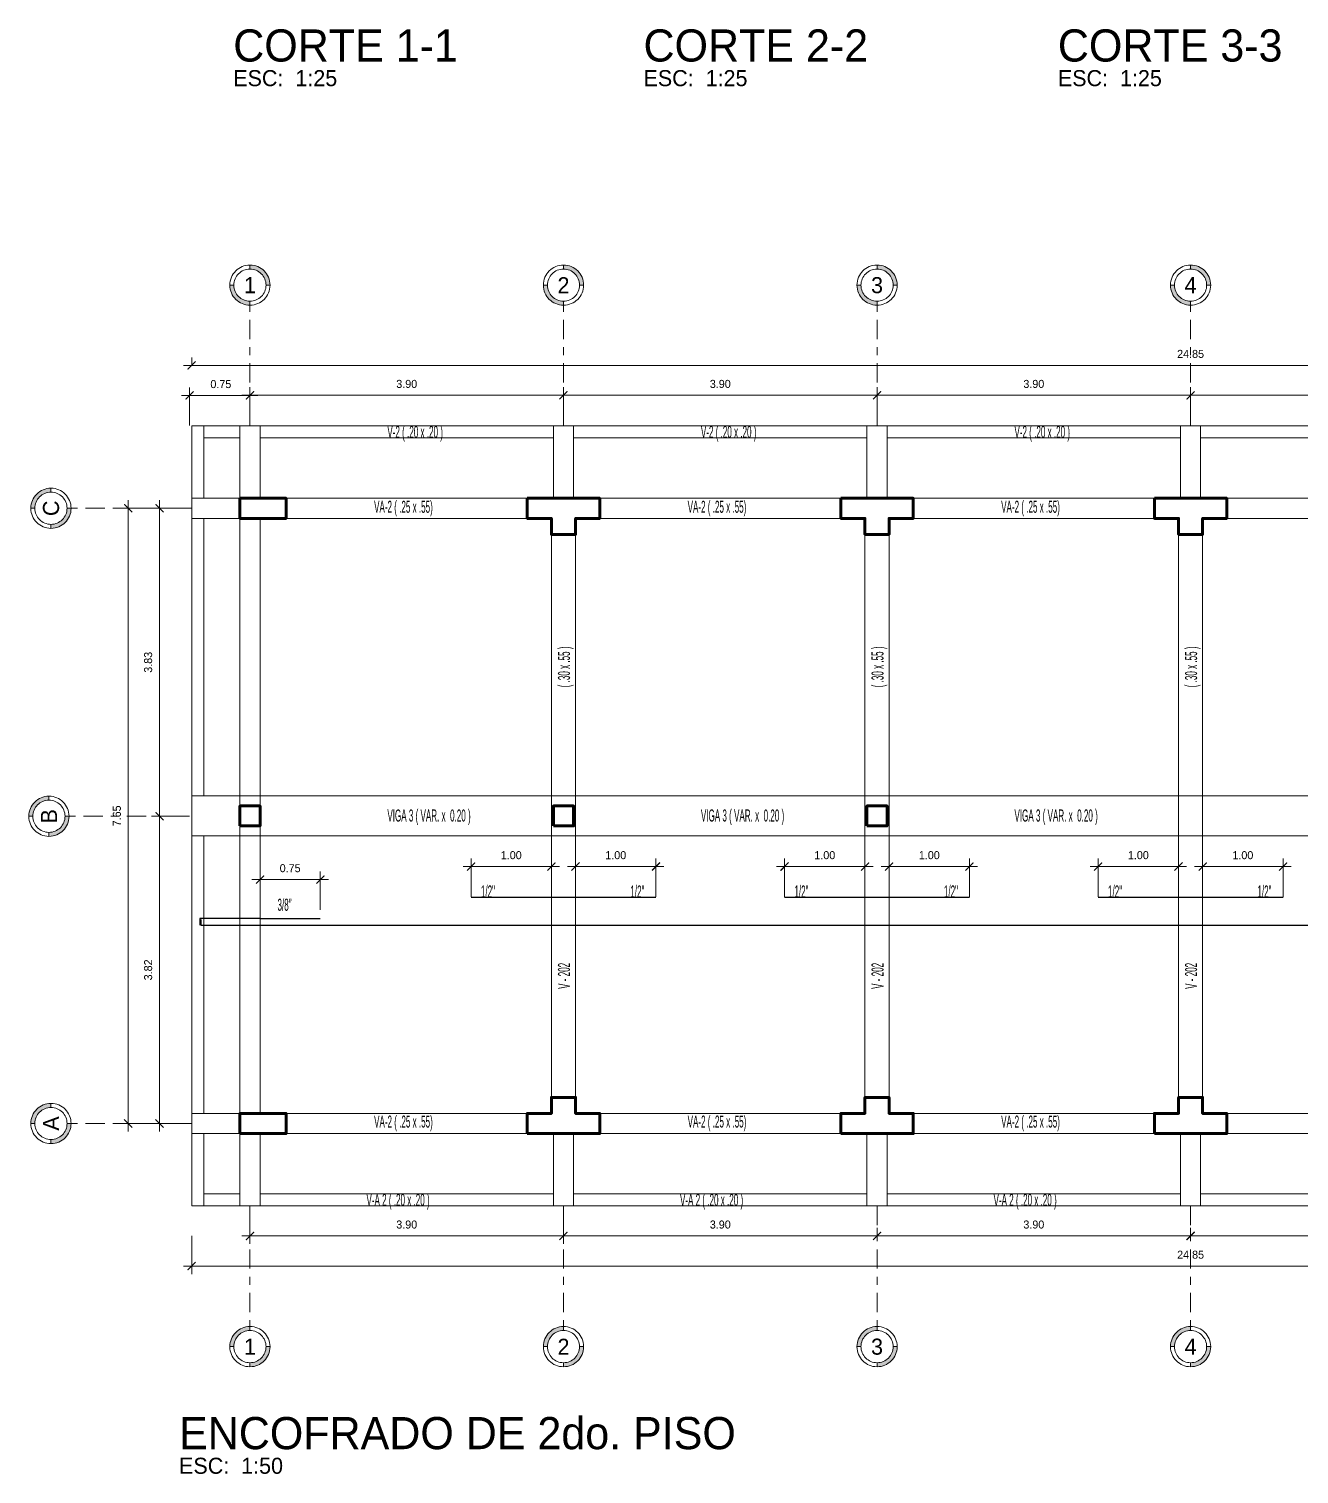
# Model space of a CAD drawing. Header units: millimetres. Extents: x 84 to 2740, y 103 to 1679.
# Drawn here: x 131 to 146.8, y 102.63 to 120.6 of the extents above; entities that cross this region are included whole.
import ezdxf
from ezdxf.enums import TextEntityAlignment as Align

# ---------------------------------------------------------------- set-up
doc = ezdxf.new("R2010")
doc.units = ezdxf.units.MM
doc.linetypes.add('ACAD_ISO04W100', pattern=[30, 24, -3, 0, -3])
for name, color, linetype, lineweight in [('A-ANOTACIONES', 212, 'Continuous', 5), ('A-BURBUJA DE VANOS', 32, 'Continuous', 5), ('A-COTAS EXTERIORES', 30, 'Continuous', 5), ('A-EJES', 144, 'ACAD_ISO04W100', 5), ('A-TEXTO', 24, 'Continuous', 5), ('E-COLUMNAS', 130, 'Continuous', 60), ('E-EMPALME', 160, 'Continuous', 30), ('E-VIGAS', 221, 'Continuous', 5)]:
    doc.layers.add(name, color=color, linetype=linetype, lineweight=lineweight)
doc.styles.add('ROYER', font='')
doc.styles.get('ROYER').set_extended_font_data('Bahnschrift Light')
doc.dimstyles.new('ROYER_50_PLANTA', dxfattribs={"dimtxt": 0.1, "dimasz": 0.1, "dimexe": 0.1, "dimexo": 0, "dimgap": 0.09, "dimtad": 1, "dimzin": 0, "dimdsep": 46, "dimtxsty": 'ROYER', "dimblk": 'ARCHTICK', "dimcen": 0.09, "dimdle": 0.1, "dimclrd": 256, "dimclre": 256, "dimadec": 0, "dimazin": 0, "dimtfac": 1, "dimtix": 1, "dimtofl": 0, "dimtmove": 0, "dimatfit": 3, "dimfxl": 0.375, "dimfxlon": 1, "dimtolj": 1, "dimtzin": 0, "dimlwd": -1, "dimlwe": -1, "dimarcsym": 0})

# ---------------------------------------------------------------- blocks, each defined once
blk = doc.blocks.new('NOMBRE DE PLANO')
at = {"layer": 'A-BURBUJA DE VANOS', "style": 'ROYER'}
for tag, p, height in [('NOMBRE', (0, 0), 0.4), ('ESCALA', (0, -0.306), 0.2)]:
    blk.add_attdef(tag, p, '', height=height, dxfattribs=at)
blk = doc.blocks.new('COLUMNAS ESTRUCTURALES')
at = {"layer": 'E-COLUMNAS'}
for points in [[(0, 0), (0.575, 0), (0.575, -0.25), (0, -0.25)], [(3.575, 0), (4.475, 0), (4.475, -0.25), (4.175, -0.25), (4.175, -0.45), (3.875, -0.45), (3.875, -0.25), (3.575, -0.25)], [(7.475, 0), (8.375, 0), (8.375, -0.25), (8.075, -0.25), (8.075, -0.45), (7.775, -0.45), (7.775, -0.25), (7.475, -0.25)], [(11.375, 0), (12.275, 0), (12.275, -0.25), (11.975, -0.25), (11.975, -0.45), (11.675, -0.45), (11.675, -0.25), (11.375, -0.25)], [(19.175, 0), (20.075, 0), (20.075, -0.25), (19.775, -0.25), (19.775, -0.45), (19.475, -0.45), (19.475, -0.25), (19.175, -0.25)], [(23.65, 0), (23.075, 0), (23.075, -0.25), (23.65, -0.25)], [(15.275, 0), (16.175, 0), (16.175, -0.25), (15.875, -0.25), (15.875, -0.45), (15.575, -0.45), (15.575, -0.25), (15.275, -0.25)], [(3.575, -7.9), (4.475, -7.9), (4.475, -7.65), (4.175, -7.65), (4.175, -7.45), (3.875, -7.45), (3.875, -7.65), (3.575, -7.65)], [(7.475, -7.9), (8.375, -7.9), (8.375, -7.65), (8.075, -7.65), (8.075, -7.45), (7.775, -7.45), (7.775, -7.65), (7.475, -7.65)], [(11.375, -7.9), (12.275, -7.9), (12.275, -7.65), (11.975, -7.65), (11.975, -7.45), (11.675, -7.45), (11.675, -7.65), (11.375, -7.65)], [(15.275, -7.9), (16.175, -7.9), (16.175, -7.65), (15.875, -7.65), (15.875, -7.45), (15.575, -7.45), (15.575, -7.65), (15.275, -7.65)], [(19.175, -7.9), (20.075, -7.9), (20.075, -7.65), (19.775, -7.65), (19.775, -7.45), (19.475, -7.45), (19.475, -7.65), (19.175, -7.65)], [(0, -7.9), (0.575, -7.9), (0.575, -7.65), (0, -7.65)], [(23.65, -7.9), (23.075, -7.9), (23.075, -7.65), (23.65, -7.65)]]:
    blk.add_lwpolyline(points, close=True, dxfattribs=at)
blk = doc.blocks.new('*U221')
at = {"layer": 'A-EJES'}
h = blk.add_hatch(color=256, dxfattribs=at)
h.dxf.hatch_style = 1
h.paths.add_polyline_path([(0.2, 1.75), (0.25, 1.75, 0.414214), (0, 2), (0, 1.95, -0.414214)], flags=17)
h.paths.add_polyline_path([(0, 1.5), (0, 1.55, -0.414214), (-0.2, 1.75), (-0.25, 1.75, 0.414214)])
h = blk.add_hatch(color=256, dxfattribs=at)
h.dxf.hatch_style = 1
h.paths.add_polyline_path([(0, -11.65), (0, -11.7, 0.414214), (0.25, -11.45), (0.2, -11.45, -0.414214)], flags=17)
h.paths.add_polyline_path([(-0.25, -11.45), (-0.2, -11.45, -0.414214), (0, -11.25), (0, -11.2, 0.414214)])
for p, q in [((0, 1.95), (0, 2)), ((-0.25, 1.75), (-0.2, 1.75)), ((0.2, 1.75), (0.25, 1.75)), ((0, 1.5), (0, 1.55)), ((0, -11.2), (0, -11.25)), ((-0.25, -11.45), (-0.2, -11.45)), ((0.2, -11.45), (0.25, -11.45)), ((0, -11.65), (0, -11.7))]:
    blk.add_line(p, q, dxfattribs=at)
at = {"layer": 'A-EJES', "ltscale": 0.01}
for p, q in [((0, 0), (0, 1.5)), ((0, -9.7), (0, -11.2))]:
    blk.add_line(p, q, dxfattribs=at)
at = {"layer": 'A-EJES'}
for centre, radius in [((0, 1.75), 0.25), ((0, 1.75), 0.2), ((0, -11.45), 0.25), ((0, -11.45), 0.2)]:
    blk.add_circle(centre, radius, dxfattribs=at)
at = {"layer": 'A-EJES', "style": 'ROYER'}
for tag, p in [('EJE1', (0, 1.75)), ('EJE2', (0, -11.45))]:
    blk.add_attdef(tag, text='', height=0.2, dxfattribs=at).set_placement(p, align=Align.MIDDLE)
blk = doc.blocks.new('*U26')
at = {"layer": 'A-EJES'}
h = blk.add_hatch(color=256, dxfattribs=at)
h.dxf.hatch_style = 1
h.paths.add_polyline_path([(0.2, 1.75), (0.25, 1.75, 0.414214), (0, 2), (0, 1.95, -0.414214)], flags=17)
h.paths.add_polyline_path([(0, 1.5), (0, 1.55, -0.414214), (-0.2, 1.75), (-0.25, 1.75, 0.414214)])
h = blk.add_hatch(color=256, dxfattribs=at)
h.dxf.hatch_style = 1
h.paths.add_polyline_path([(0, -26.8), (0, -26.85, 0.414214), (0.25, -26.6), (0.2, -26.6, -0.414214)], flags=17)
h.paths.add_polyline_path([(-0.25, -26.6), (-0.2, -26.6, -0.414214), (0, -26.4), (0, -26.35, 0.414214)])
for p, q in [((0, 1.95), (0, 2)), ((-0.25, 1.75), (-0.2, 1.75)), ((0.2, 1.75), (0.25, 1.75)), ((0, 1.5), (0, 1.55)), ((0, -26.35), (0, -26.4)), ((-0.25, -26.6), (-0.2, -26.6)), ((0.2, -26.6), (0.25, -26.6)), ((0, -26.8), (0, -26.85))]:
    blk.add_line(p, q, dxfattribs=at)
at = {"layer": 'A-EJES', "ltscale": 0.01}
for p, q in [((0, 0), (0, 1.5)), ((0, -24.85), (0, -26.35))]:
    blk.add_line(p, q, dxfattribs=at)
at = {"layer": 'A-EJES'}
for centre, radius in [((0, 1.75), 0.25), ((0, 1.75), 0.2), ((0, -26.6), 0.25), ((0, -26.6), 0.2)]:
    blk.add_circle(centre, radius, dxfattribs=at)
at = {"layer": 'A-EJES', "style": 'ROYER'}
for tag, p in [('EJE1', (0, 1.75)), ('EJE2', (0, -26.6))]:
    blk.add_attdef(tag, text='', height=0.2, dxfattribs=at).set_placement(p, align=Align.MIDDLE)
blk = doc.blocks.new('_ArchTick')
at = {"color": 0, "linetype": 'ByBlock', "const_width": 0.15}
blk.add_lwpolyline([(-0.5, -0.5), (0.5, 0.5)], dxfattribs=at)
blk = doc.blocks.new('*D203')
at = {"layer": 'A-COTAS EXTERIORES', "transparency": 16777216}
for p, q in [((141.551, 115.672), (141.551, 116.147)), ((145.451, 115.672), (145.451, 116.147)), ((141.451, 116.047), (145.551, 116.047))]:
    blk.add_line(p, q, dxfattribs=at)
at = {"layer": 'Defpoints', "color": 0, "transparency": 16777216}
for p in [(145.451, 116.047), (141.551, 115.667), (145.451, 115.667)]:
    blk.add_point(p, dxfattribs=at)
at = {"layer": 'A-COTAS EXTERIORES', "transparency": 16777216, "xscale": 0.1, "yscale": 0.1, "zscale": 0.1, "rotation": 180}
blk.add_blockref('_ArchTick', (141.551, 116.047), dxfattribs=at)
at = {"layer": 'A-COTAS EXTERIORES', "transparency": 16777216, "xscale": 0.1, "yscale": 0.1, "zscale": 0.1}
blk.add_blockref('_ArchTick', (145.451, 116.047), dxfattribs=at)
at = {"layer": 'A-COTAS EXTERIORES', "color": 0, "transparency": 16777216, "insert": (143.501, 116.188), "char_height": 0.1, "attachment_point": 5, "style": 'ROYER'}
blk.add_mtext('\\A1;3.90', dxfattribs=at)
blk = doc.blocks.new('*D204')
at = {"layer": 'A-COTAS EXTERIORES', "transparency": 16777216}
for p, q in [((145.451, 115.672), (145.451, 116.147)), ((149.351, 115.672), (149.351, 116.147)), ((145.351, 116.047), (149.451, 116.047))]:
    blk.add_line(p, q, dxfattribs=at)
at = {"layer": 'Defpoints', "color": 0, "transparency": 16777216}
for p in [(149.351, 116.047), (145.451, 115.667), (149.351, 115.667)]:
    blk.add_point(p, dxfattribs=at)
at = {"layer": 'A-COTAS EXTERIORES', "transparency": 16777216, "xscale": 0.1, "yscale": 0.1, "zscale": 0.1, "rotation": 180}
blk.add_blockref('_ArchTick', (145.451, 116.047), dxfattribs=at)
at = {"layer": 'A-COTAS EXTERIORES', "transparency": 16777216, "xscale": 0.1, "yscale": 0.1, "zscale": 0.1}
blk.add_blockref('_ArchTick', (149.351, 116.047), dxfattribs=at)
at = {"layer": 'A-COTAS EXTERIORES', "color": 0, "transparency": 16777216, "insert": (147.401, 116.188), "char_height": 0.1, "attachment_point": 5, "style": 'ROYER'}
blk.add_mtext('\\A1;3.90', dxfattribs=at)
blk = doc.blocks.new('*D207')
at = {"layer": 'A-COTAS EXTERIORES', "transparency": 16777216}
for p, q in [((133.026, 116.419), (133.026, 116.519)), ((157.876, 116.419), (157.876, 116.519)), ((132.926, 116.419), (157.976, 116.419))]:
    blk.add_line(p, q, dxfattribs=at)
at = {"layer": 'Defpoints', "color": 0, "transparency": 16777216}
for p in [(133.026, 116.419), (157.876, 116.419), (157.876, 116.419)]:
    blk.add_point(p, dxfattribs=at)
at = {"layer": 'A-COTAS EXTERIORES', "transparency": 16777216, "xscale": 0.1, "yscale": 0.1, "zscale": 0.1, "rotation": 180}
blk.add_blockref('_ArchTick', (133.026, 116.419), dxfattribs=at)
at = {"layer": 'A-COTAS EXTERIORES', "transparency": 16777216, "xscale": 0.1, "yscale": 0.1, "zscale": 0.1}
blk.add_blockref('_ArchTick', (157.876, 116.419), dxfattribs=at)
at = {"layer": 'A-COTAS EXTERIORES', "color": 0, "transparency": 16777216, "insert": (145.451, 116.561), "char_height": 0.1, "attachment_point": 5, "style": 'ROYER'}
blk.add_mtext('\\A1;24.85', dxfattribs=at)
blk = doc.blocks.new('*D208')
at = {"layer": 'A-COTAS EXTERIORES', "transparency": 16777216}
for p, q in [((133.001, 115.673), (133.001, 116.145)), ((133.751, 115.671), (133.751, 116.145)), ((133.851, 116.045), (132.901, 116.045))]:
    blk.add_line(p, q, dxfattribs=at)
at = {"layer": 'Defpoints', "color": 0, "transparency": 16777216}
for p in [(133.001, 116.045), (133.001, 115.673), (133.751, 115.671)]:
    blk.add_point(p, dxfattribs=at)
at = {"layer": 'A-COTAS EXTERIORES', "transparency": 16777216, "xscale": 0.1, "yscale": 0.1, "zscale": 0.1, "rotation": 180}
blk.add_blockref('_ArchTick', (133.001, 116.045), dxfattribs=at)
at = {"layer": 'A-COTAS EXTERIORES', "transparency": 16777216, "xscale": 0.1, "yscale": 0.1, "zscale": 0.1}
blk.add_blockref('_ArchTick', (133.751, 116.045), dxfattribs=at)
at = {"layer": 'A-COTAS EXTERIORES', "color": 0, "transparency": 16777216, "insert": (133.389, 116.186), "char_height": 0.1, "attachment_point": 5, "style": 'ROYER'}
blk.add_mtext('\\A1;0.75', dxfattribs=at)
blk = doc.blocks.new('*D210')
at = {"layer": 'A-COTAS EXTERIORES', "transparency": 16777216}
for p, q in [((133.751, 105.967), (133.751, 105.494)), ((137.651, 105.967), (137.651, 105.494)), ((133.651, 105.594), (137.751, 105.594))]:
    blk.add_line(p, q, dxfattribs=at)
at = {"layer": 'Defpoints', "color": 0, "transparency": 16777216}
for p in [(133.751, 105.967), (137.651, 105.967), (137.651, 105.594)]:
    blk.add_point(p, dxfattribs=at)
at = {"layer": 'A-COTAS EXTERIORES', "transparency": 16777216, "xscale": 0.1, "yscale": 0.1, "zscale": 0.1, "rotation": 180}
blk.add_blockref('_ArchTick', (133.751, 105.594), dxfattribs=at)
at = {"layer": 'A-COTAS EXTERIORES', "transparency": 16777216, "xscale": 0.1, "yscale": 0.1, "zscale": 0.1}
blk.add_blockref('_ArchTick', (137.651, 105.594), dxfattribs=at)
at = {"layer": 'A-COTAS EXTERIORES', "color": 0, "transparency": 16777216, "insert": (135.701, 105.735), "char_height": 0.1, "attachment_point": 5, "style": 'ROYER'}
blk.add_mtext('\\A1;3.90', dxfattribs=at)
blk = doc.blocks.new('*D211')
at = {"layer": 'A-COTAS EXTERIORES', "transparency": 16777216}
for p, q in [((137.651, 105.967), (137.651, 105.494)), ((141.551, 105.594), (141.551, 105.694)), ((137.551, 105.594), (141.651, 105.594))]:
    blk.add_line(p, q, dxfattribs=at)
at = {"layer": 'Defpoints', "color": 0, "transparency": 16777216}
for p in [(137.651, 105.967), (141.551, 105.594), (141.551, 105.594)]:
    blk.add_point(p, dxfattribs=at)
at = {"layer": 'A-COTAS EXTERIORES', "transparency": 16777216, "xscale": 0.1, "yscale": 0.1, "zscale": 0.1, "rotation": 180}
blk.add_blockref('_ArchTick', (137.651, 105.594), dxfattribs=at)
at = {"layer": 'A-COTAS EXTERIORES', "transparency": 16777216, "xscale": 0.1, "yscale": 0.1, "zscale": 0.1}
blk.add_blockref('_ArchTick', (141.551, 105.594), dxfattribs=at)
at = {"layer": 'A-COTAS EXTERIORES', "color": 0, "transparency": 16777216, "insert": (139.601, 105.735), "char_height": 0.1, "attachment_point": 5, "style": 'ROYER'}
blk.add_mtext('\\A1;3.90', dxfattribs=at)
blk = doc.blocks.new('*D212')
at = {"layer": 'A-COTAS EXTERIORES', "transparency": 16777216}
for p, q in [((141.551, 105.594), (141.551, 105.694)), ((145.451, 105.594), (145.451, 105.694)), ((141.451, 105.594), (145.551, 105.594))]:
    blk.add_line(p, q, dxfattribs=at)
at = {"layer": 'Defpoints', "color": 0, "transparency": 16777216}
for p in [(141.551, 105.594), (145.451, 105.594), (145.451, 105.594)]:
    blk.add_point(p, dxfattribs=at)
at = {"layer": 'A-COTAS EXTERIORES', "transparency": 16777216, "xscale": 0.1, "yscale": 0.1, "zscale": 0.1, "rotation": 180}
blk.add_blockref('_ArchTick', (141.551, 105.594), dxfattribs=at)
at = {"layer": 'A-COTAS EXTERIORES', "transparency": 16777216, "xscale": 0.1, "yscale": 0.1, "zscale": 0.1}
blk.add_blockref('_ArchTick', (145.451, 105.594), dxfattribs=at)
at = {"layer": 'A-COTAS EXTERIORES', "color": 0, "transparency": 16777216, "insert": (143.501, 105.735), "char_height": 0.1, "attachment_point": 5, "style": 'ROYER'}
blk.add_mtext('\\A1;3.90', dxfattribs=at)
blk = doc.blocks.new('*D213')
at = {"layer": 'A-COTAS EXTERIORES', "transparency": 16777216}
for p, q in [((145.451, 105.594), (145.451, 105.694)), ((149.351, 105.594), (149.351, 105.694)), ((145.351, 105.594), (149.451, 105.594))]:
    blk.add_line(p, q, dxfattribs=at)
at = {"layer": 'Defpoints', "color": 0, "transparency": 16777216}
for p in [(145.451, 105.594), (149.351, 105.594), (149.351, 105.594)]:
    blk.add_point(p, dxfattribs=at)
at = {"layer": 'A-COTAS EXTERIORES', "transparency": 16777216, "xscale": 0.1, "yscale": 0.1, "zscale": 0.1, "rotation": 180}
blk.add_blockref('_ArchTick', (145.451, 105.594), dxfattribs=at)
at = {"layer": 'A-COTAS EXTERIORES', "transparency": 16777216, "xscale": 0.1, "yscale": 0.1, "zscale": 0.1}
blk.add_blockref('_ArchTick', (149.351, 105.594), dxfattribs=at)
at = {"layer": 'A-COTAS EXTERIORES', "color": 0, "transparency": 16777216, "insert": (147.401, 105.735), "char_height": 0.1, "attachment_point": 5, "style": 'ROYER'}
blk.add_mtext('\\A1;3.90', dxfattribs=at)
blk = doc.blocks.new('*D216')
at = {"layer": 'A-COTAS EXTERIORES', "transparency": 16777216}
for p, q in [((133.026, 105.594), (133.026, 105.119)), ((157.876, 105.594), (157.876, 105.119)), ((132.926, 105.219), (157.976, 105.219))]:
    blk.add_line(p, q, dxfattribs=at)
at = {"layer": 'Defpoints', "color": 0, "transparency": 16777216}
for p in [(133.026, 106.344), (157.876, 106.344), (157.876, 105.219)]:
    blk.add_point(p, dxfattribs=at)
at = {"layer": 'A-COTAS EXTERIORES', "transparency": 16777216, "xscale": 0.1, "yscale": 0.1, "zscale": 0.1, "rotation": 180}
blk.add_blockref('_ArchTick', (133.026, 105.219), dxfattribs=at)
at = {"layer": 'A-COTAS EXTERIORES', "transparency": 16777216, "xscale": 0.1, "yscale": 0.1, "zscale": 0.1}
blk.add_blockref('_ArchTick', (157.876, 105.219), dxfattribs=at)
at = {"layer": 'A-COTAS EXTERIORES', "color": 0, "transparency": 16777216, "insert": (145.451, 105.36), "char_height": 0.1, "attachment_point": 5, "style": 'ROYER'}
blk.add_mtext('\\A1;24.85', dxfattribs=at)
blk = doc.blocks.new('*D217')
at = {"layer": 'A-COTAS EXTERIORES', "transparency": 16777216}
for p, q in [((132.236, 114.742), (132.236, 106.892)), ((132.611, 114.642), (132.136, 114.642)), ((132.611, 106.992), (132.136, 106.992))]:
    blk.add_line(p, q, dxfattribs=at)
at = {"layer": 'Defpoints', "color": 0, "transparency": 16777216}
for p in [(133.026, 114.642), (132.236, 106.992), (133.026, 106.992)]:
    blk.add_point(p, dxfattribs=at)
at = {"layer": 'A-COTAS EXTERIORES', "transparency": 16777216, "xscale": 0.1, "yscale": 0.1, "zscale": 0.1}
for p, rotation in [((132.236, 114.642), 90), ((132.236, 106.992), 270)]:
    blk.add_blockref('_ArchTick', p, dxfattribs=dict(at, rotation=rotation))
at = {"layer": 'A-COTAS EXTERIORES', "color": 0, "transparency": 16777216, "insert": (132.096, 110.817), "char_height": 0.1, "attachment_point": 5, "rotation": 90, "style": 'ROYER'}
blk.add_mtext('\\A1;7.65', dxfattribs=at)
blk = doc.blocks.new('*D218')
at = {"layer": 'A-COTAS EXTERIORES', "transparency": 16777216}
for p, q in [((132.626, 114.742), (132.626, 110.712)), ((133.001, 114.642), (132.526, 114.642)), ((133.001, 110.812), (132.526, 110.812))]:
    blk.add_line(p, q, dxfattribs=at)
at = {"layer": 'Defpoints', "color": 0, "transparency": 16777216}
for p in [(133.914, 114.642), (132.626, 110.812), (133.001, 110.812)]:
    blk.add_point(p, dxfattribs=at)
at = {"layer": 'A-COTAS EXTERIORES', "transparency": 16777216, "xscale": 0.1, "yscale": 0.1, "zscale": 0.1}
for p, rotation in [((132.626, 114.642), 90), ((132.626, 110.812), 270)]:
    blk.add_blockref('_ArchTick', p, dxfattribs=dict(at, rotation=rotation))
at = {"layer": 'A-COTAS EXTERIORES', "color": 0, "transparency": 16777216, "insert": (132.485, 112.727), "char_height": 0.1, "attachment_point": 5, "rotation": 90, "style": 'ROYER'}
blk.add_mtext('\\A1;3.83', dxfattribs=at)
blk = doc.blocks.new('*D219')
at = {"layer": 'A-COTAS EXTERIORES', "transparency": 16777216}
for p, q in [((137.651, 115.672), (137.651, 116.147)), ((141.551, 115.672), (141.551, 116.147)), ((137.551, 116.047), (141.651, 116.047))]:
    blk.add_line(p, q, dxfattribs=at)
at = {"layer": 'Defpoints', "color": 0, "transparency": 16777216}
for p in [(141.551, 116.047), (137.651, 115.667), (141.551, 115.667)]:
    blk.add_point(p, dxfattribs=at)
at = {"layer": 'A-COTAS EXTERIORES', "transparency": 16777216, "xscale": 0.1, "yscale": 0.1, "zscale": 0.1, "rotation": 180}
blk.add_blockref('_ArchTick', (137.651, 116.047), dxfattribs=at)
at = {"layer": 'A-COTAS EXTERIORES', "transparency": 16777216, "xscale": 0.1, "yscale": 0.1, "zscale": 0.1}
blk.add_blockref('_ArchTick', (141.551, 116.047), dxfattribs=at)
at = {"layer": 'A-COTAS EXTERIORES', "color": 0, "transparency": 16777216, "insert": (139.601, 116.188), "char_height": 0.1, "attachment_point": 5, "style": 'ROYER'}
blk.add_mtext('\\A1;3.90', dxfattribs=at)
blk = doc.blocks.new('*D220')
at = {"layer": 'A-COTAS EXTERIORES', "transparency": 16777216}
for p, q in [((133.751, 115.672), (133.751, 116.147)), ((137.651, 115.672), (137.651, 116.147)), ((133.651, 116.047), (137.751, 116.047))]:
    blk.add_line(p, q, dxfattribs=at)
at = {"layer": 'Defpoints', "color": 0, "transparency": 16777216}
for p in [(137.651, 116.047), (133.751, 115.667), (137.651, 115.667)]:
    blk.add_point(p, dxfattribs=at)
at = {"layer": 'A-COTAS EXTERIORES', "transparency": 16777216, "xscale": 0.1, "yscale": 0.1, "zscale": 0.1, "rotation": 180}
blk.add_blockref('_ArchTick', (133.751, 116.047), dxfattribs=at)
at = {"layer": 'A-COTAS EXTERIORES', "transparency": 16777216, "xscale": 0.1, "yscale": 0.1, "zscale": 0.1}
blk.add_blockref('_ArchTick', (137.651, 116.047), dxfattribs=at)
at = {"layer": 'A-COTAS EXTERIORES', "color": 0, "transparency": 16777216, "insert": (135.701, 116.188), "char_height": 0.1, "attachment_point": 5, "style": 'ROYER'}
blk.add_mtext('\\A1;3.90', dxfattribs=at)
blk = doc.blocks.new('VIGAS_ESTRUCTURALES')
at = {"layer": 'E-VIGAS', "style": 'ROYER', "width": 0.5}
blk.add_attdef('VIGAS', (-0.141, -0.074), '', height=0.15, dxfattribs=at)
blk = doc.blocks.new('*D223')
at = {"layer": 'A-COTAS EXTERIORES', "transparency": 16777216}
for p, q in [((132.626, 110.912), (132.626, 106.892)), ((133.001, 110.812), (132.526, 110.812)), ((133.001, 106.992), (132.526, 106.992))]:
    blk.add_line(p, q, dxfattribs=at)
at = {"layer": 'Defpoints', "color": 0, "transparency": 16777216}
for p in [(133.001, 110.812), (132.626, 106.992), (133.026, 106.992)]:
    blk.add_point(p, dxfattribs=at)
at = {"layer": 'A-COTAS EXTERIORES', "transparency": 16777216, "xscale": 0.1, "yscale": 0.1, "zscale": 0.1}
for p, rotation in [((132.626, 110.812), 90), ((132.626, 106.992), 270)]:
    blk.add_blockref('_ArchTick', p, dxfattribs=dict(at, rotation=rotation))
at = {"layer": 'A-COTAS EXTERIORES', "color": 0, "transparency": 16777216, "insert": (132.485, 108.902), "char_height": 0.1, "attachment_point": 5, "rotation": 90, "style": 'ROYER'}
blk.add_mtext('\\A1;3.82', dxfattribs=at)
blk = doc.blocks.new('DIAMETRO DE EMPALMES')
at = {"layer": 'E-EMPALME'}
blk.add_lwpolyline([(-1.15, 0), (-0.15, 0), (0.15, 0), (1.15, 0)], dxfattribs=at)
at = {"layer": 'E-EMPALME', "style": 'ROYER', "width": 0.5}
for tag, p in [('EMPALME', (-0.94, 0.075)), ('EMPALME2', (0.919, 0.075))]:
    blk.add_attdef(tag, text='', height=0.15, dxfattribs=at).set_placement(p, align=Align.MIDDLE)
blk = doc.blocks.new('EMPALMER GRUESO')
at = {"style": 'ROYER', "width": 0.5}
blk.add_attdef('3/8', text='', height=0.2, dxfattribs=at).set_placement((0, 0), align=Align.MIDDLE)
blk = doc.blocks.new('*D232')
at = {"layer": 'A-COTAS EXTERIORES', "transparency": 16777216}
for p, q in [((133.776, 110.025), (134.726, 110.025)), ((133.876, 109.65), (133.876, 110.125)), ((134.626, 109.65), (134.626, 110.125))]:
    blk.add_line(p, q, dxfattribs=at)
at = {"layer": 'Defpoints', "color": 0, "transparency": 16777216}
for p in [(134.626, 110.025), (133.876, 109.542), (134.626, 109.542)]:
    blk.add_point(p, dxfattribs=at)
at = {"layer": 'A-COTAS EXTERIORES', "transparency": 16777216, "xscale": 0.1, "yscale": 0.1, "zscale": 0.1, "rotation": 180}
blk.add_blockref('_ArchTick', (133.876, 110.025), dxfattribs=at)
at = {"layer": 'A-COTAS EXTERIORES', "transparency": 16777216, "xscale": 0.1, "yscale": 0.1, "zscale": 0.1}
blk.add_blockref('_ArchTick', (134.626, 110.025), dxfattribs=at)
at = {"layer": 'A-COTAS EXTERIORES', "color": 0, "transparency": 16777216, "insert": (134.251, 110.166), "char_height": 0.1, "attachment_point": 5, "style": 'ROYER'}
blk.add_mtext('\\A1;0.75', dxfattribs=at)
blk = doc.blocks.new('*D233')
at = {"layer": 'A-COTAS EXTERIORES', "transparency": 16777216}
for p, q in [((136.401, 110.187), (137.601, 110.187)), ((136.501, 109.812), (136.501, 110.287)), ((137.501, 109.812), (137.501, 110.287))]:
    blk.add_line(p, q, dxfattribs=at)
at = {"layer": 'Defpoints', "color": 0, "transparency": 16777216}
for p in [(137.501, 110.187), (136.501, 109.805), (137.501, 109.805)]:
    blk.add_point(p, dxfattribs=at)
at = {"layer": 'A-COTAS EXTERIORES', "transparency": 16777216, "xscale": 0.1, "yscale": 0.1, "zscale": 0.1, "rotation": 180}
blk.add_blockref('_ArchTick', (136.501, 110.187), dxfattribs=at)
at = {"layer": 'A-COTAS EXTERIORES', "transparency": 16777216, "xscale": 0.1, "yscale": 0.1, "zscale": 0.1}
blk.add_blockref('_ArchTick', (137.501, 110.187), dxfattribs=at)
at = {"layer": 'A-COTAS EXTERIORES', "color": 0, "transparency": 16777216, "insert": (137.001, 110.328), "char_height": 0.1, "attachment_point": 5, "style": 'ROYER'}
blk.add_mtext('\\A1;1.00', dxfattribs=at)
blk = doc.blocks.new('*D234')
at = {"layer": 'A-COTAS EXTERIORES', "transparency": 16777216}
for p, q in [((137.701, 110.187), (138.901, 110.187)), ((137.801, 109.812), (137.801, 110.287)), ((138.801, 109.812), (138.801, 110.287))]:
    blk.add_line(p, q, dxfattribs=at)
at = {"layer": 'Defpoints', "color": 0, "transparency": 16777216}
for p in [(138.801, 110.187), (137.801, 109.805), (138.801, 109.805)]:
    blk.add_point(p, dxfattribs=at)
at = {"layer": 'A-COTAS EXTERIORES', "transparency": 16777216, "xscale": 0.1, "yscale": 0.1, "zscale": 0.1, "rotation": 180}
blk.add_blockref('_ArchTick', (137.801, 110.187), dxfattribs=at)
at = {"layer": 'A-COTAS EXTERIORES', "transparency": 16777216, "xscale": 0.1, "yscale": 0.1, "zscale": 0.1}
blk.add_blockref('_ArchTick', (138.801, 110.187), dxfattribs=at)
at = {"layer": 'A-COTAS EXTERIORES', "color": 0, "transparency": 16777216, "insert": (138.301, 110.328), "char_height": 0.1, "attachment_point": 5, "style": 'ROYER'}
blk.add_mtext('\\A1;1.00', dxfattribs=at)
blk = doc.blocks.new('*D235')
at = {"layer": 'A-COTAS EXTERIORES', "transparency": 16777216}
for p, q in [((140.301, 110.187), (141.501, 110.187)), ((140.401, 109.812), (140.401, 110.287)), ((141.401, 109.812), (141.401, 110.287))]:
    blk.add_line(p, q, dxfattribs=at)
at = {"layer": 'Defpoints', "color": 0, "transparency": 16777216}
for p in [(141.401, 110.187), (140.401, 109.805), (141.401, 109.805)]:
    blk.add_point(p, dxfattribs=at)
at = {"layer": 'A-COTAS EXTERIORES', "transparency": 16777216, "xscale": 0.1, "yscale": 0.1, "zscale": 0.1, "rotation": 180}
blk.add_blockref('_ArchTick', (140.401, 110.187), dxfattribs=at)
at = {"layer": 'A-COTAS EXTERIORES', "transparency": 16777216, "xscale": 0.1, "yscale": 0.1, "zscale": 0.1}
blk.add_blockref('_ArchTick', (141.401, 110.187), dxfattribs=at)
at = {"layer": 'A-COTAS EXTERIORES', "color": 0, "transparency": 16777216, "insert": (140.901, 110.328), "char_height": 0.1, "attachment_point": 5, "style": 'ROYER'}
blk.add_mtext('\\A1;1.00', dxfattribs=at)
blk = doc.blocks.new('*D236')
at = {"layer": 'A-COTAS EXTERIORES', "transparency": 16777216}
for p, q in [((141.601, 110.187), (142.801, 110.187)), ((141.701, 109.812), (141.701, 110.287)), ((142.701, 109.812), (142.701, 110.287))]:
    blk.add_line(p, q, dxfattribs=at)
at = {"layer": 'Defpoints', "color": 0, "transparency": 16777216}
for p in [(142.701, 110.187), (141.701, 109.805), (142.701, 109.805)]:
    blk.add_point(p, dxfattribs=at)
at = {"layer": 'A-COTAS EXTERIORES', "transparency": 16777216, "xscale": 0.1, "yscale": 0.1, "zscale": 0.1, "rotation": 180}
blk.add_blockref('_ArchTick', (141.701, 110.187), dxfattribs=at)
at = {"layer": 'A-COTAS EXTERIORES', "transparency": 16777216, "xscale": 0.1, "yscale": 0.1, "zscale": 0.1}
blk.add_blockref('_ArchTick', (142.701, 110.187), dxfattribs=at)
at = {"layer": 'A-COTAS EXTERIORES', "color": 0, "transparency": 16777216, "insert": (142.201, 110.328), "char_height": 0.1, "attachment_point": 5, "style": 'ROYER'}
blk.add_mtext('\\A1;1.00', dxfattribs=at)
blk = doc.blocks.new('*D237')
at = {"layer": 'A-COTAS EXTERIORES', "transparency": 16777216}
for p, q in [((144.201, 110.187), (145.401, 110.187)), ((144.301, 109.812), (144.301, 110.287)), ((145.301, 109.812), (145.301, 110.287))]:
    blk.add_line(p, q, dxfattribs=at)
at = {"layer": 'Defpoints', "color": 0, "transparency": 16777216}
for p in [(145.301, 110.187), (144.301, 109.805), (145.301, 109.805)]:
    blk.add_point(p, dxfattribs=at)
at = {"layer": 'A-COTAS EXTERIORES', "transparency": 16777216, "xscale": 0.1, "yscale": 0.1, "zscale": 0.1, "rotation": 180}
blk.add_blockref('_ArchTick', (144.301, 110.187), dxfattribs=at)
at = {"layer": 'A-COTAS EXTERIORES', "transparency": 16777216, "xscale": 0.1, "yscale": 0.1, "zscale": 0.1}
blk.add_blockref('_ArchTick', (145.301, 110.187), dxfattribs=at)
at = {"layer": 'A-COTAS EXTERIORES', "color": 0, "transparency": 16777216, "insert": (144.801, 110.328), "char_height": 0.1, "attachment_point": 5, "style": 'ROYER'}
blk.add_mtext('\\A1;1.00', dxfattribs=at)
blk = doc.blocks.new('*D238')
at = {"layer": 'A-COTAS EXTERIORES', "transparency": 16777216}
for p, q in [((145.501, 110.187), (146.701, 110.187)), ((145.601, 109.812), (145.601, 110.287)), ((146.601, 109.812), (146.601, 110.287))]:
    blk.add_line(p, q, dxfattribs=at)
at = {"layer": 'Defpoints', "color": 0, "transparency": 16777216}
for p in [(146.601, 110.187), (145.601, 109.805), (146.601, 109.805)]:
    blk.add_point(p, dxfattribs=at)
at = {"layer": 'A-COTAS EXTERIORES', "transparency": 16777216, "xscale": 0.1, "yscale": 0.1, "zscale": 0.1, "rotation": 180}
blk.add_blockref('_ArchTick', (145.601, 110.187), dxfattribs=at)
at = {"layer": 'A-COTAS EXTERIORES', "transparency": 16777216, "xscale": 0.1, "yscale": 0.1, "zscale": 0.1}
blk.add_blockref('_ArchTick', (146.601, 110.187), dxfattribs=at)
at = {"layer": 'A-COTAS EXTERIORES', "color": 0, "transparency": 16777216, "insert": (146.101, 110.328), "char_height": 0.1, "attachment_point": 5, "style": 'ROYER'}
blk.add_mtext('\\A1;1.00', dxfattribs=at)

msp = doc.modelspace()

# ---------------------------------------------------------------- linework, layer by layer
at = {"layer": 'E-COLUMNAS'}
for points in [[(133.626, 110.692), (133.876, 110.692), (133.876, 110.942), (133.626, 110.942)], [(137.526, 110.692), (137.776, 110.692), (137.776, 110.942), (137.526, 110.942)], [(141.426, 110.692), (141.676, 110.692), (141.676, 110.942), (141.426, 110.942)]]:
    msp.add_lwpolyline(points, close=True, dxfattribs=at)
at = {"layer": 'E-EMPALME'}
for points in [[(133.876, 109.542), (133.126, 109.542), (133.126, 109.458)], [(133.141, 109.528), (133.141, 109.458), (157.833, 109.458), (157.833, 109.53)], [(133.876, 109.542), (134.626, 109.542)]]:
    msp.add_lwpolyline(points, dxfattribs=at)
at = {"layer": 'E-VIGAS'}
for p, q in [((133.176, 115.517), (133.176, 115.667)), ((133.026, 111.067), (157.876, 111.067)), ((133.026, 110.567), (157.876, 110.567)), ((133.176, 106.117), (133.176, 105.967))]:
    msp.add_line(p, q, dxfattribs=at)
for points in [[(133.026, 111.067), (133.026, 115.667), (157.876, 115.667), (157.876, 105.967), (133.026, 105.967), (133.026, 110.567)], [(133.626, 114.767), (133.876, 114.767), (133.876, 115.667), (133.626, 115.667)], [(137.526, 114.767), (137.776, 114.767), (137.776, 115.667), (137.526, 115.667)], [(141.426, 114.767), (141.676, 114.767), (141.676, 115.667), (141.426, 115.667)], [(145.326, 114.767), (145.576, 114.767), (145.576, 115.667), (145.326, 115.667)], [(133.026, 114.517), (133.626, 114.517), (133.626, 114.767), (133.026, 114.767)], [(134.201, 114.517), (137.201, 114.517), (137.201, 114.767), (134.201, 114.767)], [(138.101, 114.517), (141.101, 114.517), (141.101, 114.767), (138.101, 114.767)], [(142.001, 114.517), (145.001, 114.517), (145.001, 114.767), (142.001, 114.767)], [(148.901, 114.517), (145.901, 114.517), (145.901, 114.767), (148.901, 114.767)], [(133.626, 114.517), (133.876, 114.517), (133.876, 110.942), (133.626, 110.942)], [(137.501, 114.317), (137.801, 114.317), (137.801, 107.317), (137.501, 107.317)], [(141.401, 114.317), (141.701, 114.317), (141.701, 107.317), (141.401, 107.317)], [(145.301, 114.317), (145.601, 114.317), (145.601, 107.317), (145.301, 107.317)], [(133.626, 107.117), (133.876, 107.117), (133.876, 110.692), (133.626, 110.692)], [(133.026, 107.117), (133.626, 107.117), (133.626, 106.867), (133.026, 106.867)], [(134.201, 107.117), (137.201, 107.117), (137.201, 106.867), (134.201, 106.867)], [(138.101, 107.117), (141.101, 107.117), (141.101, 106.867), (138.101, 106.867)], [(142.001, 107.117), (145.001, 107.117), (145.001, 106.867), (142.001, 106.867)], [(148.901, 107.117), (145.901, 107.117), (145.901, 106.867), (148.901, 106.867)], [(133.626, 106.867), (133.876, 106.867), (133.876, 105.967), (133.626, 105.967)], [(137.526, 106.867), (137.776, 106.867), (137.776, 105.967), (137.526, 105.967)], [(141.426, 106.867), (141.676, 106.867), (141.676, 105.967), (141.426, 105.967)], [(145.326, 106.867), (145.576, 106.867), (145.576, 105.967), (145.326, 105.967)]]:
    msp.add_lwpolyline(points, close=True, dxfattribs=at)
for points in [[(133.176, 114.767), (133.176, 115.517), (133.626, 115.517)], [(133.876, 115.517), (137.526, 115.517)], [(137.776, 115.517), (141.426, 115.517)], [(141.676, 115.517), (145.326, 115.517)], [(145.576, 115.517), (149.226, 115.517)], [(133.176, 111.067), (133.176, 114.517)], [(133.176, 107.117), (133.176, 110.567)], [(133.626, 106.117), (133.176, 106.117), (133.176, 106.867)], [(137.526, 106.117), (133.876, 106.117)], [(141.426, 106.117), (137.776, 106.117)], [(145.326, 106.117), (141.676, 106.117)], [(149.226, 106.117), (145.576, 106.117)]]:
    msp.add_lwpolyline(points, dxfattribs=at)

# ---------------------------------------------------------------- block references
at = {"layer": 'A-ANOTACIONES'}
ref = msp.add_blockref('VIGAS_ESTRUCTURALES', (135.601, 115.591), dxfattribs=at)
ref.add_attrib('VIGAS', 'V-2 ( .20 x .20 )', (135.46, 115.517), dxfattribs={"layer": 'A-TEXTO', "height": 0.15, "style": 'ROYER', "width": 0.5})
ref = msp.add_blockref('VIGAS_ESTRUCTURALES', (139.501, 115.591), dxfattribs=at)
ref.add_attrib('VIGAS', 'V-2 ( .20 x .20 )', (139.36, 115.517), dxfattribs={"layer": 'A-TEXTO', "height": 0.15, "style": 'ROYER', "width": 0.5})
ref = msp.add_blockref('VIGAS_ESTRUCTURALES', (143.401, 115.591), dxfattribs=at)
ref.add_attrib('VIGAS', 'V-2 ( .20 x .20 )', (143.26, 115.517), dxfattribs={"layer": 'A-TEXTO', "height": 0.15, "style": 'ROYER', "width": 0.5})
ref = msp.add_blockref('VIGAS_ESTRUCTURALES', (135.436, 114.66), dxfattribs=at)
ref.add_attrib('VIGAS', 'VA-2 ( .25 x .55)', (135.295, 114.586), dxfattribs={"layer": 'A-TEXTO', "height": 0.15, "style": 'ROYER', "width": 0.5})
ref = msp.add_blockref('VIGAS_ESTRUCTURALES', (139.336, 114.66), dxfattribs=at)
ref.add_attrib('VIGAS', 'VA-2 ( .25 x .55)', (139.195, 114.586), dxfattribs={"layer": 'A-TEXTO', "height": 0.15, "style": 'ROYER', "width": 0.5})
ref = msp.add_blockref('VIGAS_ESTRUCTURALES', (143.236, 114.66), dxfattribs=at)
ref.add_attrib('VIGAS', 'VA-2 ( .25 x .55)', (143.095, 114.586), dxfattribs={"layer": 'A-TEXTO', "height": 0.15, "style": 'ROYER', "width": 0.5})
ref = msp.add_blockref('VIGAS_ESTRUCTURALES', (137.697, 112.557), dxfattribs=dict(at, xscale=-1, rotation=270))
ref.add_attrib('VIGAS', '( .30 x .55 )', (137.732, 112.416), dxfattribs={"layer": 'A-TEXTO', "height": 0.15, "rotation": 90, "style": 'ROYER', "width": 0.5})
ref = msp.add_blockref('VIGAS_ESTRUCTURALES', (141.597, 112.557), dxfattribs=dict(at, xscale=-1, rotation=270))
ref.add_attrib('VIGAS', '( .30 x .55 )', (141.632, 112.416), dxfattribs={"layer": 'A-TEXTO', "height": 0.15, "rotation": 90, "style": 'ROYER', "width": 0.5})
ref = msp.add_blockref('VIGAS_ESTRUCTURALES', (145.497, 112.557), dxfattribs=dict(at, xscale=-1, rotation=270))
ref.add_attrib('VIGAS', '( .30 x .55 )', (145.532, 112.416), dxfattribs={"layer": 'A-TEXTO', "height": 0.15, "rotation": 90, "style": 'ROYER', "width": 0.5})
ref = msp.add_blockref('VIGAS_ESTRUCTURALES', (135.601, 110.821), dxfattribs=at)
ref.add_attrib('VIGAS', 'VIGA 3 ( VAR. x  0.20 )', (135.46, 110.747), dxfattribs={"layer": 'A-TEXTO', "height": 0.15, "style": 'ROYER', "width": 0.5})
ref = msp.add_blockref('VIGAS_ESTRUCTURALES', (139.501, 110.821), dxfattribs=at)
ref.add_attrib('VIGAS', 'VIGA 3 ( VAR. x  0.20 )', (139.36, 110.747), dxfattribs={"layer": 'A-TEXTO', "height": 0.15, "style": 'ROYER', "width": 0.5})
ref = msp.add_blockref('VIGAS_ESTRUCTURALES', (143.401, 110.821), dxfattribs=at)
ref.add_attrib('VIGAS', 'VIGA 3 ( VAR. x  0.20 )', (143.26, 110.747), dxfattribs={"layer": 'A-TEXTO', "height": 0.15, "style": 'ROYER', "width": 0.5})
ref = msp.add_blockref('VIGAS_ESTRUCTURALES', (137.697, 108.807), dxfattribs=dict(at, xscale=-1, rotation=270))
ref.add_attrib('VIGAS', 'V - 202', (137.732, 108.666), dxfattribs={"layer": 'A-TEXTO', "height": 0.15, "rotation": 90, "style": 'ROYER', "width": 0.5})
ref = msp.add_blockref('VIGAS_ESTRUCTURALES', (141.597, 108.807), dxfattribs=dict(at, xscale=-1, rotation=270))
ref.add_attrib('VIGAS', 'V - 202', (141.632, 108.666), dxfattribs={"layer": 'A-TEXTO', "height": 0.15, "rotation": 90, "style": 'ROYER', "width": 0.5})
ref = msp.add_blockref('VIGAS_ESTRUCTURALES', (145.497, 108.807), dxfattribs=dict(at, xscale=-1, rotation=270))
ref.add_attrib('VIGAS', 'V - 202', (145.532, 108.666), dxfattribs={"layer": 'A-TEXTO', "height": 0.15, "rotation": 90, "style": 'ROYER', "width": 0.5})
ref = msp.add_blockref('VIGAS_ESTRUCTURALES', (135.436, 106.975), dxfattribs=dict(at, xscale=-1, rotation=180))
ref.add_attrib('VIGAS', 'VA-2 ( .25 x .55)', (135.295, 106.941), dxfattribs={"layer": 'A-TEXTO', "height": 0.15, "style": 'ROYER', "width": 0.5})
ref = msp.add_blockref('VIGAS_ESTRUCTURALES', (139.336, 106.975), dxfattribs=dict(at, xscale=-1, rotation=180))
ref.add_attrib('VIGAS', 'VA-2 ( .25 x .55)', (139.195, 106.941), dxfattribs={"layer": 'A-TEXTO', "height": 0.15, "style": 'ROYER', "width": 0.5})
ref = msp.add_blockref('VIGAS_ESTRUCTURALES', (143.236, 106.975), dxfattribs=dict(at, xscale=-1, rotation=180))
ref.add_attrib('VIGAS', 'VA-2 ( .25 x .55)', (143.095, 106.941), dxfattribs={"layer": 'A-TEXTO', "height": 0.15, "style": 'ROYER', "width": 0.5})
ref = msp.add_blockref('VIGAS_ESTRUCTURALES', (135.341, 106.041), dxfattribs=at)
ref.add_attrib('VIGAS', 'V-A 2 ( .20 x .20 )', (135.2, 105.967), dxfattribs={"layer": 'A-TEXTO', "height": 0.15, "style": 'ROYER', "width": 0.5})
ref = msp.add_blockref('VIGAS_ESTRUCTURALES', (139.241, 106.041), dxfattribs=at)
ref.add_attrib('VIGAS', 'V-A 2 ( .20 x .20 )', (139.1, 105.967), dxfattribs={"layer": 'A-TEXTO', "height": 0.15, "style": 'ROYER', "width": 0.5})
ref = msp.add_blockref('VIGAS_ESTRUCTURALES', (143.141, 106.041), dxfattribs=at)
ref.add_attrib('VIGAS', 'V-A 2 ( .20 x .20 )', (143, 105.967), dxfattribs={"layer": 'A-TEXTO', "height": 0.15, "style": 'ROYER', "width": 0.5})
at = {"layer": 'A-BURBUJA DE VANOS'}
for p, values in [((133.543, 120.197), {'NOMBRE': 'CORTE 1-1', 'ESCALA': 'ESC:  1:25'}), ((138.646, 120.197), {'NOMBRE': 'CORTE 2-2', 'ESCALA': 'ESC:  1:25'}), ((143.8, 120.197), {'NOMBRE': 'CORTE 3-3', 'ESCALA': 'ESC:  1:25'}), ((132.869, 102.942), {'NOMBRE': 'ENCOFRADO DE 2do. PISO', 'ESCALA': 'ESC:  1:50'})]:
    msp.add_blockref('NOMBRE DE PLANO', p, dxfattribs=at).add_auto_attribs(values)
at = {"layer": 'A-EJES'}
for p, values in [((133.751, 115.667), {'EJE1': '1', 'EJE2': '1'}), ((137.651, 115.667), {'EJE1': '2', 'EJE2': '2'}), ((141.551, 115.667), {'EJE1': '3', 'EJE2': '3'}), ((145.451, 115.667), {'EJE1': '4', 'EJE2': '4'})]:
    msp.add_blockref('*U221', p, dxfattribs=at).add_auto_attribs(values)
at = {"layer": 'A-EJES', "rotation": 90}
for p, values in [((133.026, 114.642), {'EJE1': 'C', 'EJE2': 'C'}), ((133.001, 110.812), {'EJE1': 'B', 'EJE2': 'B'}), ((133.026, 106.992), {'EJE1': 'A', 'EJE2': 'A'})]:
    msp.add_blockref('*U26', p, dxfattribs=at).add_auto_attribs(values)
at = {"layer": 'E-COLUMNAS'}
msp.add_blockref('COLUMNAS ESTRUCTURALES', (133.626, 114.767), dxfattribs=at)
at = {"layer": 'E-EMPALME'}
for p in [(137.651, 109.805), (141.551, 109.805), (145.451, 109.805)]:
    msp.add_blockref('DIAMETRO DE EMPALMES', p, dxfattribs=at).add_auto_attribs({'EMPALME': '1/2"', 'EMPALME2': '1/2"'})
ref = msp.add_blockref('EMPALMER GRUESO', (134.181, 109.715), dxfattribs=at)
ref.add_attrib('3/8', '3/8"', dxfattribs={"layer": '0', "height": 0.15, "style": 'ROYER', "width": 0.5}).set_placement((134.181, 109.715), align=Align.MIDDLE)

# ---------------------------------------------------------------- dimensions: what is measured, and where the dimension line sits
at = {"layer": 'A-COTAS EXTERIORES'}
for base, p1, p2, picture, middle in [((157.876, 116.419), (133.026, 116.419), (157.876, 116.419), '*D207', (145.451, 116.561)), ((137.501, 110.187), (136.501, 109.805), (137.501, 109.805), '*D233', (137.001, 110.328)), ((138.801, 110.187), (137.801, 109.805), (138.801, 109.805), '*D234', (138.301, 110.328)), ((141.401, 110.187), (140.401, 109.805), (141.401, 109.805), '*D235', (140.901, 110.328)), ((142.701, 110.187), (141.701, 109.805), (142.701, 109.805), '*D236', (142.201, 110.328)), ((145.301, 110.187), (144.301, 109.805), (145.301, 109.805), '*D237', (144.801, 110.328)), ((146.601, 110.187), (145.601, 109.805), (146.601, 109.805), '*D238', (146.101, 110.328)), ((134.626, 110.025), (133.876, 109.542), (134.626, 109.542), '*D232', (134.251, 110.166)), ((157.876, 105.219), (133.026, 106.344), (157.876, 106.344), '*D216', (145.451, 105.36)), ((137.651, 105.594), (133.751, 105.967), (137.651, 105.967), '*D210', (135.701, 105.735))]:
    dim = msp.add_linear_dim(base=base, p1=p1, p2=p2, dimstyle='ROYER_50_PLANTA', dxfattribs=at)
    dim.commit()
    dim.dimension.update_dxf_attribs({"geometry": picture, "text_midpoint": middle})
dim = msp.add_linear_dim(base=(133.001, 116.045), p1=(133.751, 115.671), p2=(133.001, 115.673), dimstyle='ROYER_50_PLANTA', dxfattribs=at)
dim.commit()
dim.dimension.update_dxf_attribs({"geometry": '*D208', "text_midpoint": (133.389, 116.045), "dimtype": 160})
for base, p1, p2, picture, middle in [((137.651, 116.047), (133.751, 115.667), (137.651, 115.667), '*D220', (135.701, 116.188)), ((141.551, 116.047), (137.651, 115.667), (141.551, 115.667), '*D219', (139.601, 116.188)), ((145.451, 116.047), (141.551, 115.667), (145.451, 115.667), '*D203', (143.501, 116.188)), ((149.351, 116.047), (145.451, 115.667), (149.351, 115.667), '*D204', (147.401, 116.188)), ((141.551, 105.594), (137.651, 105.967), (141.551, 105.594), '*D211', (139.601, 105.735)), ((145.451, 105.594), (141.551, 105.594), (145.451, 105.594), '*D212', (143.501, 105.735)), ((149.351, 105.594), (145.451, 105.594), (149.351, 105.594), '*D213', (147.401, 105.735))]:
    dim = msp.add_linear_dim(base=base, p1=p1, p2=p2, dimstyle='ROYER_50_PLANTA', override={"dimtmove": 1}, dxfattribs=at)
    dim.commit()
    dim.dimension.update_dxf_attribs({"geometry": picture, "text_midpoint": middle})
for base, p1, p2, picture, middle in [((132.236, 106.992), (133.026, 114.642), (133.026, 106.992), '*D217', (132.096, 110.817)), ((132.626, 110.812), (133.914, 114.642), (133.001, 110.812), '*D218', (132.485, 112.727)), ((132.626, 106.992), (133.001, 110.812), (133.026, 106.992), '*D223', (132.485, 108.902))]:
    dim = msp.add_linear_dim(base=base, p1=p1, p2=p2, angle=90, dimstyle='ROYER_50_PLANTA', dxfattribs=at)
    dim.commit()
    dim.dimension.update_dxf_attribs({"geometry": picture, "text_midpoint": middle})

doc.saveas('drawing.dxf')
